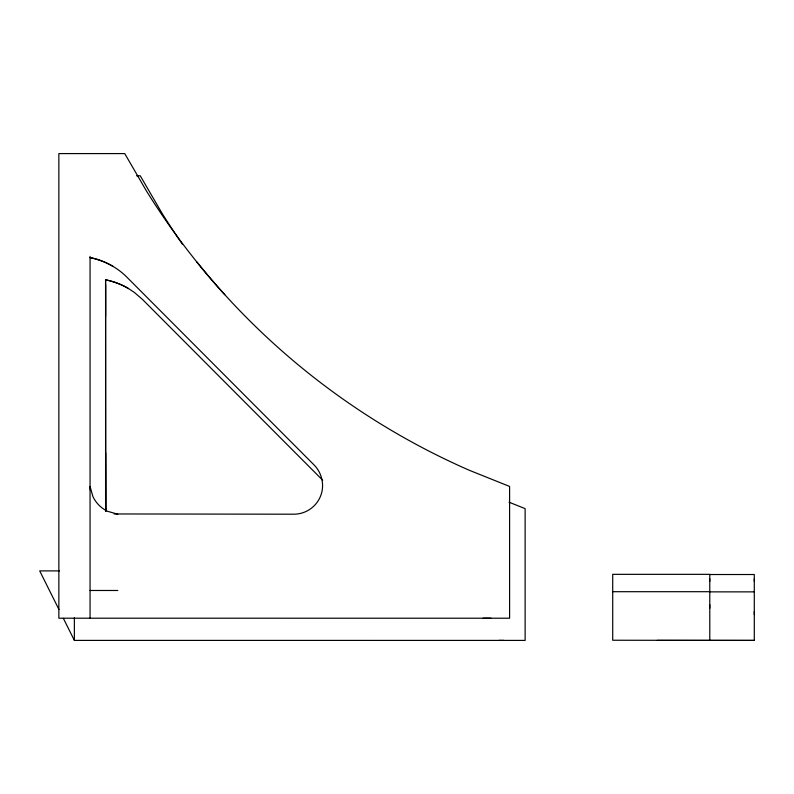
<?xml version="1.0" encoding="UTF-8"?>
<svg xmlns="http://www.w3.org/2000/svg" width="794" height="794" viewBox="0 0 794 794"><rect width="100%" height="100%" fill="white"/><g stroke="black" fill="none" stroke-linecap="round" stroke-linejoin="round"><path stroke-width="1.19" d="M105.582 316.22L105.592 303.109M105.731 511.058L105.582 279.816L109.036 280.56A71.619 71.619 0 0 1 128.588 288.599L134.464 292.52L142.493 299.447L322.731 480.261M136.588 175.782L140.25 175.782L162.026 213.258A721.746 721.746 0 0 0 182.461 244.264M114.167 513.956L293.84 514.204A28.763 28.763 0 0 0 314.176 505.768A28.584 28.584 0 0 0 322.066 491.049C323.843 481.76 320.865 471.834 314.216 465.095L126.98 277.265C117.006 267.171 103.935 260.432 90.059 257.623L90.625 257.623M59.51 570.896L39.7 570.896L58.964 609.504M710.054 574.519L754.29 574.519L754.3 640.411L657.214 640.401M90.059 590.478L117.8 590.478M612.71 591.699L709.796 591.699M709.598 591.867L754.3 591.867M709.796 640.242L709.776 574.34L612.71 574.34L612.71 640.242L754.3 640.411M63.361 618.327L74.368 640.401L525.122 640.411L525.122 508.636L509.033 502.185M483.109 618.208L490.881 618.218M498.989 640.401L503.793 640.411M117.8 514.204L107.637 511.316A30.817 30.817 0 0 1 99.022 505.232A30.817 30.817 0 0 1 92.928 496.617L90.059 486.444L90.298 490.087M90.059 257.623L93.513 258.368A71.619 71.619 0 0 1 113.066 266.407M128.588 288.589C121.492 284.391 113.621 281.552 105.582 279.816L105.582 511.048M105.582 508.636L105.959 510.969M754.29 578.995L754.3 581.476M709.776 578.826L709.796 581.307M754.29 611.608L754.3 614.586M709.776 604.651L709.796 608.244M105.662 452.779L105.81 511.038M105.582 284.609L105.592 302.663M90.059 256.363L90.059 618.208M74.368 617.742L74.368 640.401M196.604 261.722A719.741 719.741 0 0 0 355.603 407.779A720.714 720.714 0 0 0 469.383 470.306L509.599 486.444L509.599 618.218L58.855 618.208L58.855 153.589L124.737 153.589L146.503 191.066A721.746 721.746 0 0 0 224.771 294.673"/></g></svg>
